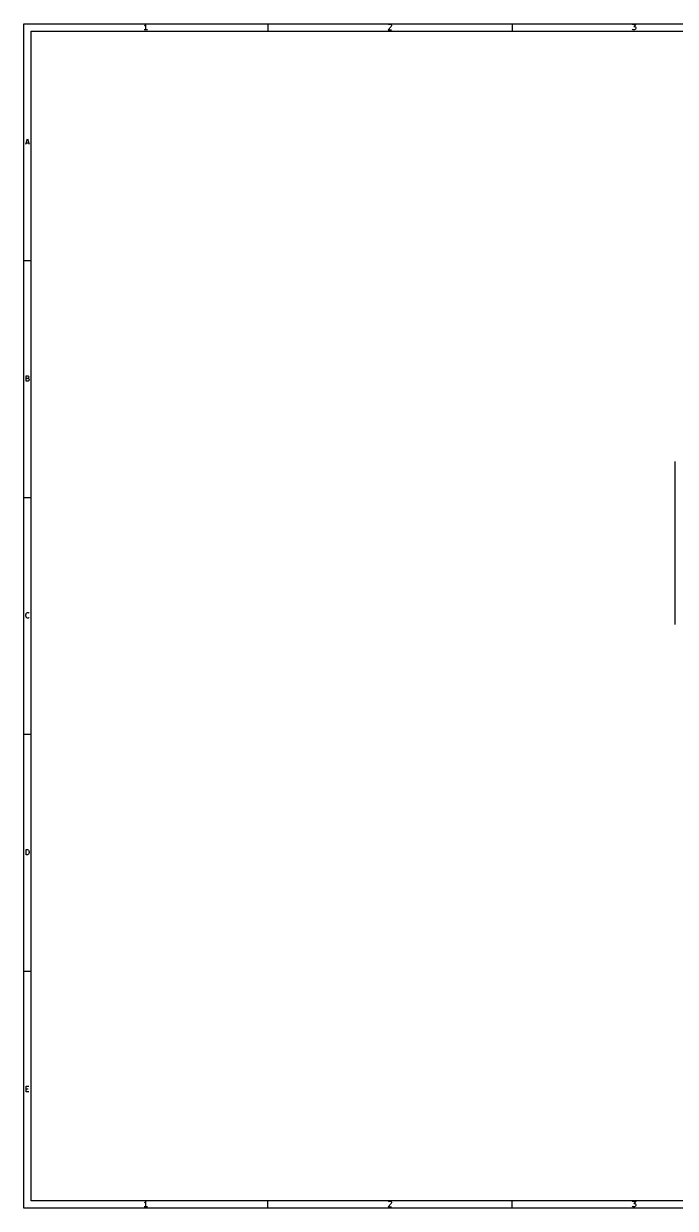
# Model space of a CAD drawing. Extents: x 10 to 410, y -287 to -10.
# Drawn here: x 10.2 to 162.5, y -286.8 to -10.2 of the extents above; entities that cross this region are included whole.
import ezdxf

# ---------------------------------------------------------------- set-up
doc = ezdxf.new("R2010")
doc.units = 0
doc.header["$MEASUREMENT"] = 0
doc.layers.add('Black', color=250, linetype='CONTINUOUS')
doc.layers.add('White', color=7, linetype='CONTINUOUS')

msp = doc.modelspace()

# ---------------------------------------------------------------- linework, layer by layer
at = {"layer": 'BLACK'}
for p, q in [((10.16, -10.16), (409.829, -10.16)), ((10.16, -286.842), (10.16, -10.16)), ((38.468, -10.595), (38.347, -10.656)), ((38.589, -10.475), (38.468, -10.595)), ((38.71, -10.293), (38.589, -10.475)), ((38.71, -11.563), (38.71, -10.293)), ((67.234, -10.16), (67.234, -11.938)), ((96.086, -10.837), (95.36, -11.563)), ((95.421, -10.414), (95.481, -10.354)), ((95.481, -10.354), (95.602, -10.293)), ((95.602, -10.293), (95.904, -10.293)), ((95.904, -10.293), (96.025, -10.354)), ((96.025, -10.354), (96.086, -10.414)), ((96.086, -10.414), (96.146, -10.535)), ((96.146, -10.656), (96.086, -10.837)), ((96.146, -10.535), (96.146, -10.656)), ((124.308, -10.16), (124.308, -11.938)), ((152.434, -10.293), (153.22, -10.293)), ((153.22, -10.293), (152.797, -10.777)), ((152.797, -10.777), (152.978, -10.777)), ((152.978, -10.777), (153.099, -10.837)), ((153.099, -10.837), (153.16, -10.898)), ((153.16, -10.898), (153.22, -11.019)), ((153.22, -11.019), (153.22, -11.321)), ((11.938, -11.938), (408.051, -11.938)), ((11.938, -285.064), (11.938, -11.938)), ((39.072, -11.563), (38.347, -11.563)), ((95.36, -11.563), (96.146, -11.563)), ((152.494, -11.503), (152.434, -11.442)), ((152.615, -11.563), (152.494, -11.503)), ((152.978, -11.563), (152.615, -11.563)), ((153.099, -11.503), (152.978, -11.563)), ((153.16, -11.442), (153.099, -11.503)), ((153.22, -11.321), (153.16, -11.442)), ((10.626, -38.335), (11.049, -37.065)), ((10.747, -37.972), (11.351, -37.972)), ((11.049, -37.065), (11.472, -38.335)), ((10.16, -65.481), (11.938, -65.481)), ((10.716, -93.656), (10.716, -92.386)), ((10.716, -92.386), (11.14, -92.386)), ((11.14, -92.991), (10.716, -92.991)), ((11.2, -93.656), (10.716, -93.656)), ((11.14, -92.386), (11.261, -92.446)), ((11.261, -92.93), (11.14, -92.991)), ((11.14, -92.991), (11.321, -93.051)), ((11.321, -93.595), (11.2, -93.656)), ((11.261, -92.446), (11.321, -92.507)), ((11.321, -92.87), (11.261, -92.93)), ((11.321, -92.507), (11.382, -92.628)), ((11.382, -92.749), (11.321, -92.87)), ((11.321, -93.051), (11.382, -93.112)), ((11.382, -93.535), (11.321, -93.595)), ((11.382, -92.628), (11.382, -92.749)), ((11.382, -93.112), (11.442, -93.233)), ((11.442, -93.414), (11.382, -93.535)), ((11.442, -93.233), (11.442, -93.414)), ((162.485, -150.495), (162.485, -112.395)), ((10.16, -120.802), (11.938, -120.802)), ((10.656, -148.251), (10.716, -148.009)), ((10.656, -148.433), (10.656, -148.251)), ((10.716, -148.675), (10.656, -148.433)), ((10.716, -148.009), (10.777, -147.888)), ((10.777, -148.796), (10.716, -148.675)), ((10.777, -147.888), (10.898, -147.768)), ((10.898, -148.917), (10.777, -148.796)), ((10.898, -147.768), (11.079, -147.707)), ((11.079, -148.977), (10.898, -148.917)), ((11.079, -147.707), (11.2, -147.707)), ((11.2, -148.977), (11.079, -148.977)), ((11.2, -147.707), (11.382, -147.768)), ((11.382, -148.917), (11.2, -148.977)), ((11.382, -147.768), (11.442, -147.828)), ((11.442, -148.856), (11.382, -148.917)), ((10.16, -176.124), (11.938, -176.124)), ((10.716, -204.298), (10.716, -203.028)), ((10.716, -203.028), (11.019, -203.028)), ((11.019, -204.298), (10.716, -204.298)), ((11.019, -203.028), (11.2, -203.089)), ((11.2, -204.238), (11.019, -204.298)), ((11.2, -203.089), (11.321, -203.21)), ((11.321, -204.117), (11.2, -204.238)), ((11.321, -203.21), (11.382, -203.331)), ((11.382, -203.996), (11.321, -204.117)), ((11.382, -203.331), (11.442, -203.573)), ((11.442, -203.754), (11.382, -203.996)), ((11.442, -203.573), (11.442, -203.754)), ((10.16, -231.445), (11.938, -231.445)), ((10.777, -259.619), (10.777, -258.349)), ((10.777, -258.349), (11.382, -258.349)), ((10.777, -258.954), (11.2, -258.954)), ((11.382, -259.619), (10.777, -259.619)), ((409.829, -286.842), (10.16, -286.842)), ((408.051, -285.064), (11.938, -285.064)), ((38.468, -285.5), (38.347, -285.56)), ((39.072, -286.467), (38.347, -286.467)), ((38.589, -285.379), (38.468, -285.5)), ((38.71, -285.197), (38.589, -285.379)), ((38.71, -286.467), (38.71, -285.197)), ((67.234, -286.842), (67.234, -285.064)), ((96.086, -285.742), (95.36, -286.467)), ((95.36, -286.467), (96.146, -286.467)), ((95.421, -285.318), (95.481, -285.258)), ((95.481, -285.258), (95.602, -285.197)), ((95.602, -285.197), (95.904, -285.197)), ((95.904, -285.197), (96.025, -285.258)), ((96.025, -285.258), (96.086, -285.318)), ((96.086, -285.318), (96.146, -285.439)), ((96.146, -285.56), (96.086, -285.742)), ((96.146, -285.439), (96.146, -285.56)), ((124.308, -286.842), (124.308, -285.064)), ((152.434, -285.197), (153.22, -285.197)), ((152.494, -286.407), (152.434, -286.346)), ((152.615, -286.467), (152.494, -286.407)), ((152.978, -286.467), (152.615, -286.467)), ((153.22, -285.197), (152.797, -285.681)), ((152.797, -285.681), (152.978, -285.681)), ((152.978, -285.681), (153.099, -285.742)), ((153.099, -286.407), (152.978, -286.467)), ((153.099, -285.742), (153.16, -285.802)), ((153.16, -286.346), (153.099, -286.407)), ((153.16, -285.802), (153.22, -285.923)), ((153.22, -286.225), (153.16, -286.346)), ((153.22, -285.923), (153.22, -286.225))]:
    msp.add_line(p, q, dxfattribs=at)
at = {"layer": 'WHITE'}
msp.add_line((162.485, -150.495), (162.485, -112.395), dxfattribs=at)

doc.saveas('drawing.dxf')
